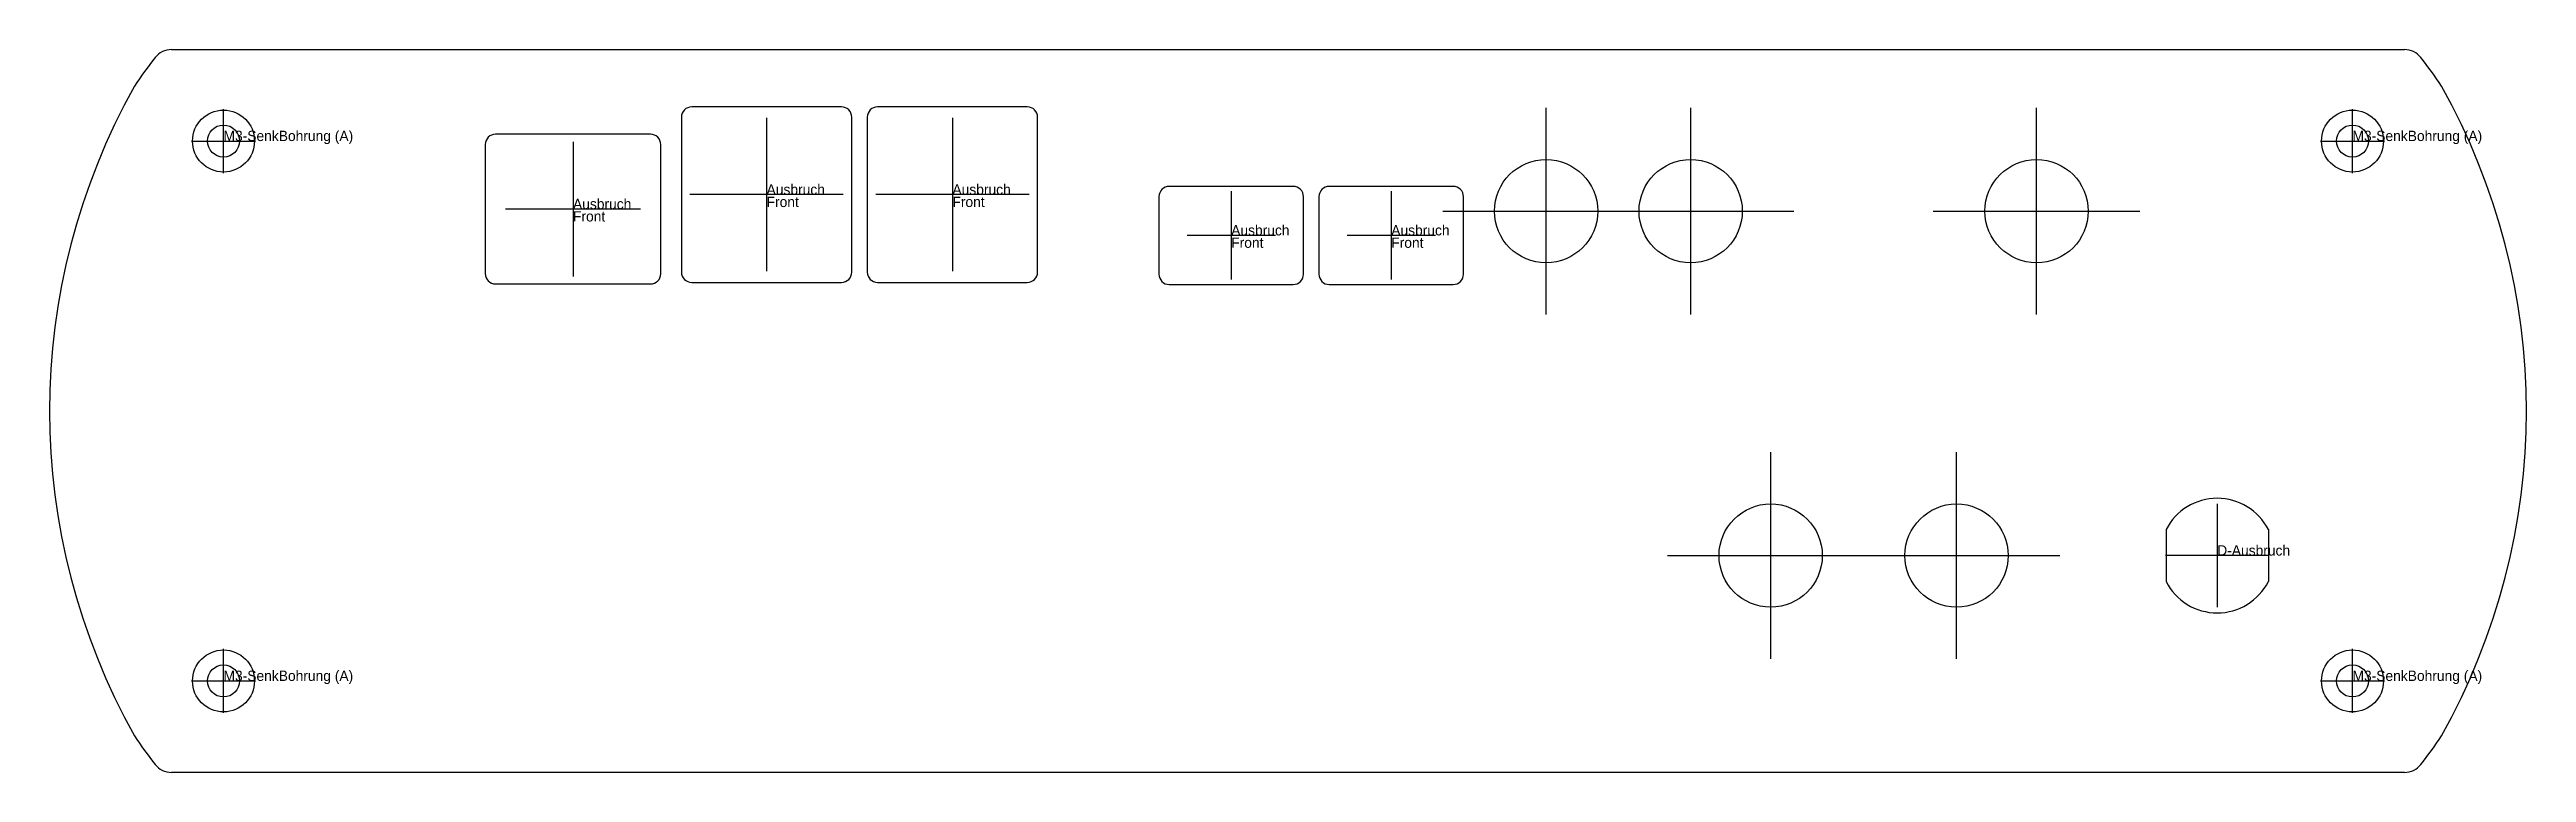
# Model space of a CAD drawing. Extents: x -120 to 120, y -35 to 35.
import ezdxf

# ---------------------------------------------------------------- set-up
doc = ezdxf.new("R2010")
doc.units = 0
doc.layers.add('Docu', color=11, linetype='CONTINUOUS')
doc.layers.add('Plan', color=253, linetype='CONTINUOUS')

msp = doc.modelspace()

# ---------------------------------------------------------------- linework, layer by layer
at = {"layer": 'Docu'}
for p, q in [((-103.1, 23.04), (-103.1, 29.24)), ((25, 9.35), (25, 29.35)), ((39, 9.35), (39, 29.35)), ((72.5, 9.35), (72.5, 29.35)), ((103.1, 23.04), (103.1, 29.24)), ((-50.5, 28.375), (-50.5, 13.525)), ((-32.5, 28.375), (-32.5, 13.525)), ((-106.2, 26.14), (-100, 26.14)), ((-69.25, 26.075), (-69.25, 13.025)), ((100, 26.14), (106.2, 26.14)), ((-62.725, 19.55), (-75.775, 19.55)), ((-43.075, 20.95), (-57.925, 20.95)), ((-25.075, 20.95), (-39.925, 20.95)), ((-5.5, 21.275), (-5.5, 12.725)), ((10, 21.275), (10, 12.725)), ((15, 19.35), (35, 19.35)), ((29, 19.35), (49, 19.35)), ((62.5, 19.35), (82.5, 19.35)), ((-1.225, 17), (-9.775, 17)), ((14.275, 17), (5.725, 17)), ((46.75, -24), (46.75, -4)), ((64.75, -24), (64.75, -4)), ((90, -9.005), (90, -18.995)), ((36.75, -14), (56.75, -14)), ((54.75, -14), (74.75, -14)), ((94.995, -14), (85.005, -14)), ((-103.1, -29.24), (-103.1, -23.04)), ((103.1, -29.24), (103.1, -23.04)), ((-106.2, -26.14), (-100, -26.14)), ((100, -26.14), (106.2, -26.14))]:
    msp.add_line(p, q, dxfattribs=at)
at = {"layer": 'Plan'}
for p, q in [((-108.148714, 35), (108.148715, 35)), ((-43.25, 29.45), (-57.75, 29.45)), ((-25.25, 29.45), (-39.75, 29.45)), ((-61.75, 26.8), (-76.75, 26.8)), ((-58.75, 28.45), (-58.75, 13.45)), ((-42.25, 13.45), (-42.25, 28.45)), ((-40.75, 28.45), (-40.75, 13.45)), ((-24.25, 13.45), (-24.25, 28.45)), ((-77.75, 25.8), (-77.75, 13.3)), ((-60.75, 13.3), (-60.75, 25.8)), ((0.5, 21.75), (-11.5, 21.75)), ((16, 21.75), (4, 21.75)), ((-12.5, 20.75), (-12.5, 13.25)), ((1.5, 13.25), (1.5, 20.75)), ((3, 20.75), (3, 13.25)), ((17, 13.25), (17, 20.75)), ((-76.75, 12.3), (-61.75, 12.3)), ((-57.75, 12.45), (-43.25, 12.45)), ((-39.75, 12.45), (-25.25, 12.45)), ((-11.5, 12.25), (0.5, 12.25)), ((4, 12.25), (16, 12.25)), ((85.05, -11.49002), (85.05, -16.50998)), ((94.95, -11.49002), (94.95, -16.50998)), ((108.148715, -35), (-108.148714, -35))]:
    msp.add_line(p, q, dxfattribs=at)
for centre, radius in [((-103.1, 26.14), 3), ((103.1, 26.14), 3), ((-103.1, 26.14), 1.55), ((103.1, 26.14), 1.55), ((25, 19.35), 5), ((39, 19.35), 5), ((72.5, 19.35), 5), ((46.75, -14), 5), ((64.75, -14), 5), ((-103.1, -26.14), 3), ((103.1, -26.14), 3), ((-103.1, -26.14), 1.55), ((103.1, -26.14), 1.55)]:
    msp.add_circle(centre, radius, dxfattribs=at)
for centre, radius, start, end in [((-78.847477, 10), 39.25, 141.87, 146.877), ((-108.148714, 33), 2, 90, 141.87), ((108.148715, 33), 2, 38.13, 90), ((78.847478, 10), 39.25, 33.123, 38.13), ((-55.756911, 0), 64.193088, 150.667, 209.333), ((55.756912, 0), 64.193088, 330.667, 29.333), ((-57.75, 28.45), 1, 90, 180), ((-43.25, 28.45), 1, 0, 90), ((-39.75, 28.45), 1, 90, 180), ((-25.25, 28.45), 1, 0, 90), ((-76.75, 25.8), 1, 90, 180), ((-61.75, 25.8), 1, 0, 90), ((-11.5, 20.75), 1, 90, 180), ((0.5, 20.75), 1, 0, 90), ((4, 20.75), 1, 90, 180), ((16, 20.75), 1, 0, 90), ((-76.75, 13.3), 1, 180, 270), ((-61.75, 13.3), 1, 270, 0), ((-57.75, 13.45), 1, 180, 270), ((-43.25, 13.45), 1, 270, 0), ((-39.75, 13.45), 1, 180, 270), ((-25.25, 13.45), 1, 270, 0), ((-11.5, 13.25), 1, 180, 270), ((0.5, 13.25), 1, 270, 0), ((4, 13.25), 1, 180, 270), ((16, 13.25), 1, 270, 0), ((90, -14), 5.55, 26.888, 153.112), ((90, -14), 5.55, 206.888, 333.112), ((-78.847477, -10), 39.25, 213.123, 218.13), ((78.847478, -10), 39.25, 321.87, 326.877), ((-108.148714, -33), 2, 218.13, 270), ((108.148715, -33), 2, 270, 321.87)]:
    msp.add_arc(centre, radius, start, end, dxfattribs=at)

# ---------------------------------------------------------------- texts
at = {"layer": 'Docu'}
for s, p in [('M3-SenkBohrung (A)', (-103.1, 26.14)), ('M3-SenkBohrung (A)', (103.1, 26.14)), ('Ausbruch', (-50.5, 20.95)), ('Ausbruch', (-32.5, 20.95)), ('Ausbruch', (-69.25, 19.55)), ('Front', (-69.25, 18.35)), ('Front', (-50.5, 19.75)), ('Front', (-32.5, 19.75)), ('Ausbruch', (-5.5, 17)), ('Front', (-5.5, 15.8)), ('Ausbruch', (10, 17)), ('Front', (10, 15.8)), ('D-Ausbruch', (90, -14)), ('M3-SenkBohrung (A)', (-103.1, -26.14)), ('M3-SenkBohrung (A)', (103.1, -26.14))]:
    msp.add_text(s, height=1, dxfattribs=at).set_placement(p)

doc.saveas('drawing.dxf')
